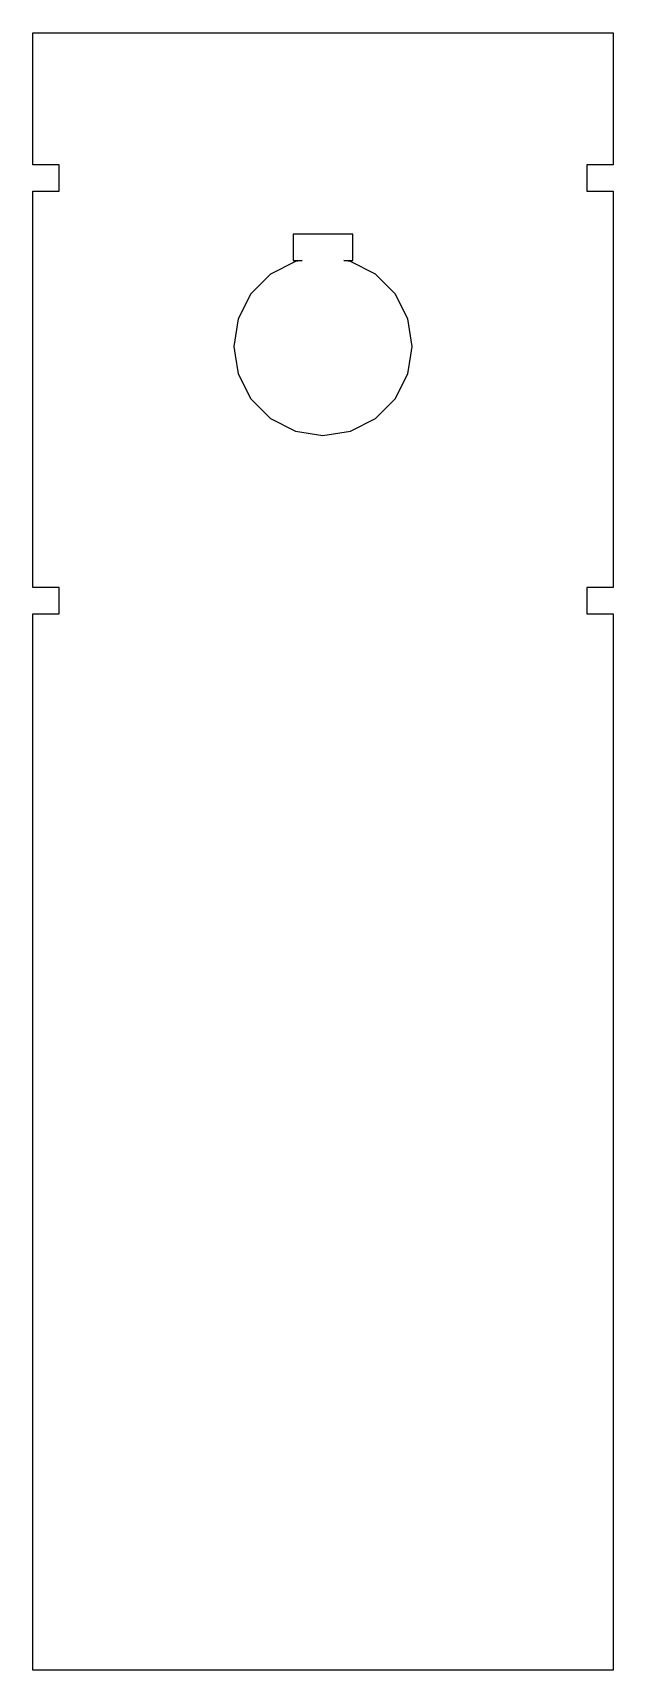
# Model space of a CAD drawing. Extents: x -48 to 40, y 100 to 348.
import ezdxf

# ---------------------------------------------------------------- set-up
doc = ezdxf.new("R2010")
doc.units = 0

msp = doc.modelspace()

# ---------------------------------------------------------------- linework, layer by layer
at = {"layer": 'Layer 1'}
for p, q in [((-48, 328.003), (-48, 348)), ((-48, 348), (-43.998, 348)), ((-43.998, 348), (35.998, 348)), ((35.998, 348), (40, 348)), ((40, 348), (40, 328.003)), ((-43.998, 328.003), (-48, 328.003)), ((-43.998, 323.998), (-43.998, 328.003)), ((40, 328.003), (35.998, 328.003)), ((35.998, 328.003), (35.998, 323.998)), ((-48, 264.003), (-48, 323.998)), ((-48, 323.998), (-43.998, 323.998)), ((35.998, 323.998), (40, 323.998)), ((40, 323.998), (40, 264.003)), ((0.499, 317.502), (-8.504, 317.502)), ((-8.504, 317.502), (-8.504, 313.501)), ((0.499, 313.501), (0.499, 317.502)), ((-8.176, 313.34), (-11.941, 311.422)), ((-8.504, 313.501), (-7.15958, 313.501)), ((-7.15958, 313.501), (-8.176, 313.34)), ((-0.84642, 313.501), (-0.14604, 313.501)), ((0.17, 313.34), (-0.84642, 313.501)), ((-0.84642, 313.501), (-0.84642, 313.501)), ((-0.14604, 313.501), (0.499, 313.501)), ((3.935, 311.422), (0.17, 313.34)), ((-11.941, 311.422), (-14.928, 308.434)), ((6.923, 308.434), (3.935, 311.422)), ((-14.928, 308.434), (-16.846, 304.669)), ((8.841, 304.669), (6.923, 308.434)), ((-16.846, 304.669), (-17.507, 300.496)), ((9.502, 300.496), (8.841, 304.669)), ((-17.507, 300.496), (-17.2941, 299.152)), ((9.28911, 299.152), (9.502, 300.496)), ((-17.2941, 299.152), (-16.846, 296.323)), ((8.841, 296.323), (9.28911, 299.152)), ((-16.846, 296.323), (-14.928, 292.558)), ((6.923, 292.558), (8.841, 296.323)), ((-14.928, 292.558), (-11.941, 289.571)), ((3.935, 289.571), (6.923, 292.558)), ((-11.941, 289.571), (-8.176, 287.653)), ((0.17, 287.653), (3.935, 289.571)), ((-8.176, 287.653), (-4.003, 286.992)), ((-4.003, 286.992), (0.17, 287.653)), ((-43.998, 264.003), (-48, 264.003)), ((-43.998, 259.998), (-43.998, 264.003)), ((40, 264.003), (35.998, 264.003)), ((35.998, 264.003), (35.998, 259.998)), ((-48, 240), (-48, 259.998)), ((-48, 259.998), (-43.998, 259.998)), ((35.998, 259.998), (40, 259.998)), ((40, 259.998), (40, 240)), ((-48, 100), (-48, 240)), ((40, 240), (40, 100)), ((40, 100), (-48, 100))]:
    msp.add_line(p, q, dxfattribs=at)

doc.saveas('drawing.dxf')
